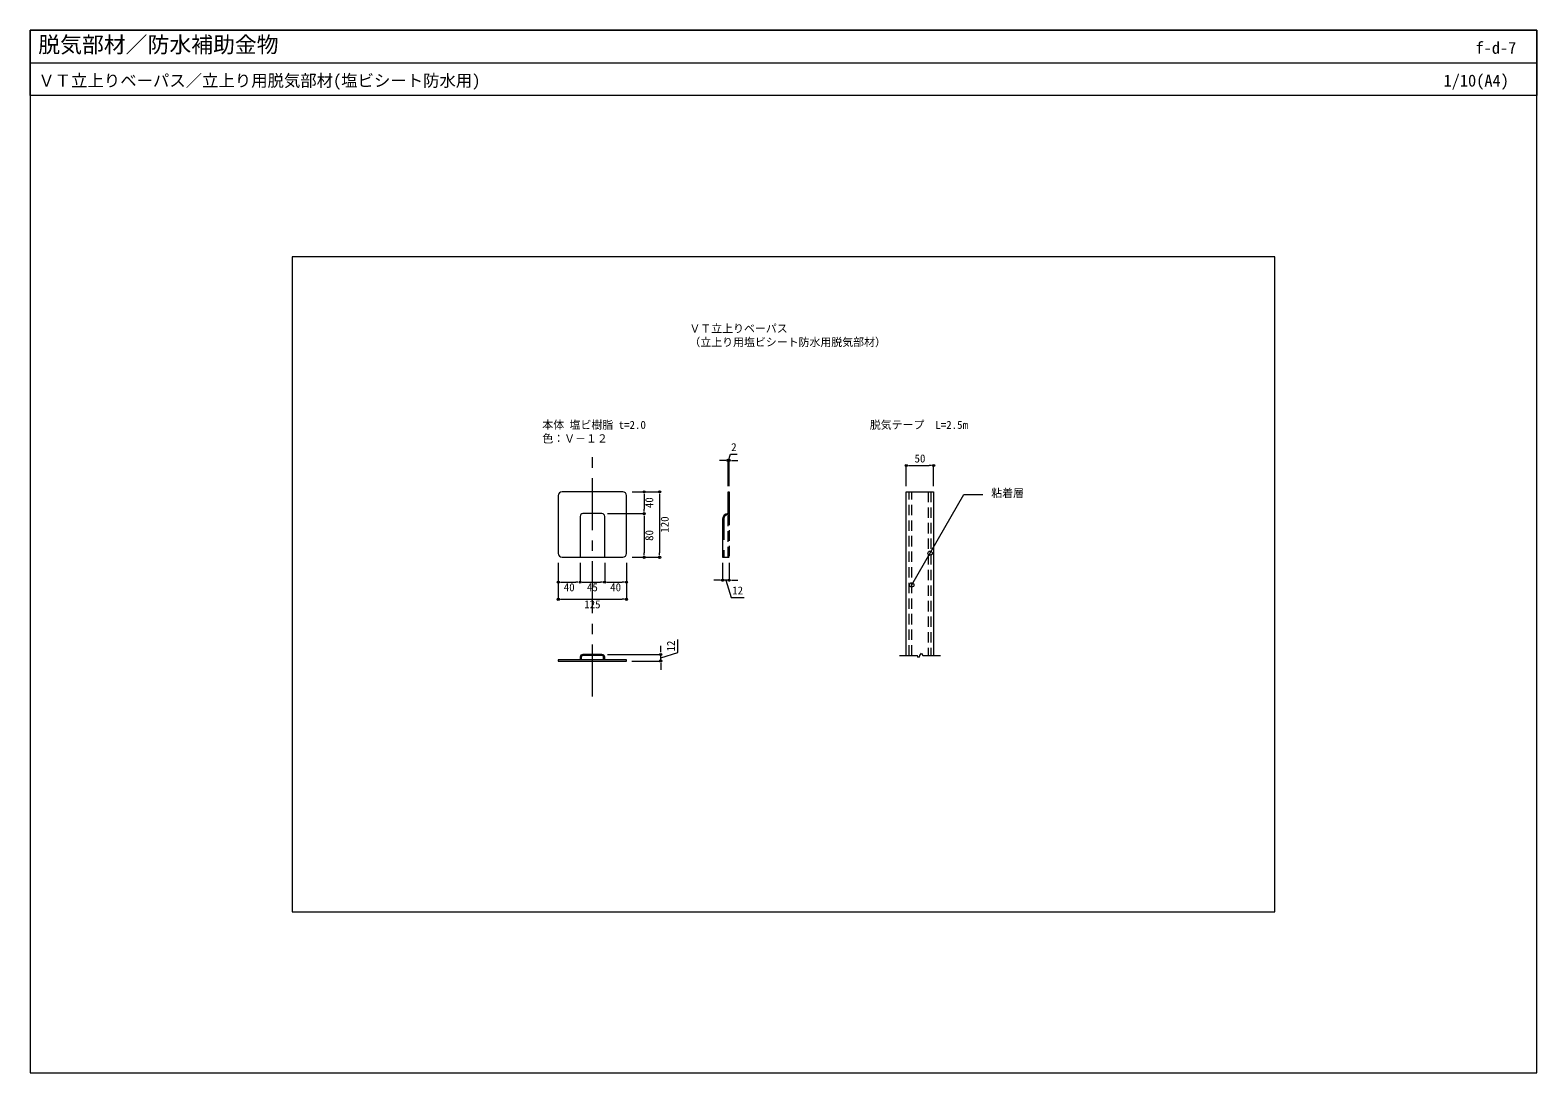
# Model space of a CAD drawing. Units: millimetres, scale not verified. Extents: x -1380 to 1380, y -955 to 955.
import ezdxf
from ezdxf.enums import TextEntityAlignment as Align

# ---------------------------------------------------------------- set-up
doc = ezdxf.new("R2010")
doc.units = ezdxf.units.MM
doc.header["$LTSCALE"] = 3
for name, pattern in [('USER1', [19.05, 12.7, -6.35]), ('USER2', [50.8, 31.75, -6.35, 6.35, -6.35]), ('USER3', [9.525, 6.35, -3.175])]:
    doc.linetypes.add(name, pattern=pattern)
for name, color, linetype, lineweight in [('0-0_0', 7, 'Continuous', 9), ('0-2_MOJI', 7, 'Continuous', 18), ('0-3_sunpo', 7, 'Continuous', 18), ('0-4_KANAMONO', 4, 'Continuous', 18), ('0-5_kijun', 1, 'USER2', 18), ('0-6_WAKU', 7, 'Continuous', 18), ('0-7_KANAMONO2', 4, 'USER3', 18)]:
    doc.layers.add(name, color=color, linetype=linetype, lineweight=lineweight)
doc.styles.add('ＭＳ ゴシック', font='')
doc.styles.get('ＭＳ ゴシック').set_extended_font_data('MS Gothic')

# ---------------------------------------------------------------- blocks, each defined once
blk = doc.blocks.new('_DOT')
at = {"layer": '0-0_0'}
for p, q in [((-0.5, 0), (-1, 0)), ((0.25, 0), (-0.25, 0))]:
    blk.add_line(p, q, dxfattribs=at)
blk.add_circle((0, 0), 0.25, dxfattribs=at)

msp = doc.modelspace()

# ---------------------------------------------------------------- linework, layer by layer
at = {"layer": '0-0_0', "lineweight": 18}
msp.add_line((-1379.957, 895.031), (1380.043, 895.031), dxfattribs=at)
msp.add_lwpolyline([(-899.957, -659.969), (900.043, -659.969), (900.043, 540.031), (-899.957, 540.031)], close=True, dxfattribs=at)
at = {"layer": '0-2_MOJI'}
msp.add_lwpolyline([(235.043, -61.122), (330.504, 104.221), (364.892, 104.221)], dxfattribs=at)
for centre in [(268.523, -3.133), (235.043, -61.122)]:
    msp.add_circle(centre, 4, dxfattribs=at)
at = {"layer": '0-3_sunpo'}
for p, q in [((-109.457, 167.003), (-117.457, 167.003)), ((-101.457, 119.435), (-101.457, 167.003)), ((-101.457, 167.003), (-99.457, 167.003)), ((-101.457, 167.003), (-99.457, 167.003)), ((-99.457, 119.435), (-99.457, 167.003)), ((-91.457, 167.003), (-83.457, 167.003)), ((225.043, 119.435), (225.043, 157.663)), ((233.043, 157.663), (267.043, 157.663)), ((275.043, 119.435), (275.043, 157.663)), ((-277.457, 109.435), (-255.167, 109.435)), ((-277.457, 109.435), (-226.865, 109.435)), ((-255.167, 101.435), (-255.167, 77.435)), ((-226.865, 101.435), (-226.865, -2.565)), ((-322.457, 69.435), (-255.167, 69.435)), ((-322.457, 69.435), (-255.167, 69.435)), ((-255.167, 61.435), (-255.167, -2.565)), ((-412.457, -20.565), (-412.457, -56.198)), ((-412.457, -20.565), (-412.457, -87.436)), ((-372.457, -20.565), (-372.457, -56.198)), ((-372.457, -20.565), (-372.457, -56.198)), ((-327.457, -20.565), (-327.457, -56.198)), ((-327.457, -20.565), (-327.457, -56.198)), ((-287.457, -20.565), (-287.457, -56.198)), ((-287.457, -20.565), (-287.457, -87.436)), ((-277.457, -10.565), (-255.167, -10.565)), ((-277.457, -10.565), (-226.865, -10.565)), ((-111.457, -20.565), (-111.457, -52.611)), ((-99.457, -20.565), (-99.457, -52.611)), ((-119.457, -52.611), (-127.457, -52.611)), ((-99.457, -52.611), (-111.457, -52.611)), ((-99.457, -52.611), (-111.457, -52.611)), ((-91.457, -52.611), (-83.457, -52.611)), ((-404.457, -56.198), (-380.457, -56.198)), ((-364.457, -56.198), (-335.457, -56.198)), ((-319.457, -56.198), (-295.457, -56.198)), ((-404.457, -87.436), (-295.457, -87.436)), ((-322.457, -188.565), (-224.953, -188.565)), ((-224.953, -180.565), (-224.953, -172.565)), ((-224.953, -200.565), (-224.953, -188.565)), ((-224.953, -200.565), (-224.953, -188.565)), ((212.543, -190.565), (245.043, -190.565)), ((255.043, -190.565), (287.543, -190.565)), ((-277.993, -200.565), (-224.953, -200.565)), ((-224.953, -208.565), (-224.953, -216.565))]:
    msp.add_line(p, q, dxfattribs=at)
for points in [[(-100.457, 167.003), (-97.007, 178.503), (-84.651, 178.503)], [(-105.457, -52.611), (-96.007, -84.111), (-71.976, -84.111)], [(-224.953, -194.565), (-193.453, -185.115), (-193.453, -161.084)], [(250.043, -190.565), (247.543, -194.895), (245.043, -190.565)], [(250.043, -190.565), (252.543, -186.235), (255.043, -190.565)]]:
    msp.add_lwpolyline(points, dxfattribs=at)
at = {"layer": '0-4_KANAMONO'}
for p, q in [((-412.457, 102.435), (-412.457, -3.565)), ((-294.457, 109.435), (-405.457, 109.435)), ((-287.457, -3.565), (-287.457, 102.435)), ((225.043, -190.565), (225.043, 109.435)), ((-372.457, 64.435), (-372.457, -10.565)), ((-332.457, 69.435), (-367.457, 69.435)), ((-327.457, -10.565), (-327.457, 64.435)), ((-111.457, 59.435), (-111.457, -10.565)), ((-405.457, -10.565), (-294.457, -10.565)), ((-111.457, -10.565), (-109.457, -10.565)), ((-332.457, -188.565), (-367.457, -188.565)), ((-372.457, -193.565), (-372.457, -198.565)), ((-327.457, -198.565), (-327.457, -193.565))]:
    msp.add_line(p, q, dxfattribs=at)
at = {"layer": '0-4_KANAMONO', "linetype": 'USER1'}
for p, q in [((-109.457, 59.435), (-109.457, -10.565)), ((-101.457, 67.435), (-99.457, 67.435)), ((-332.457, -190.565), (-367.457, -190.565)), ((-370.457, -193.565), (-370.457, -198.565)), ((-329.457, -198.565), (-329.457, -193.565))]:
    msp.add_line(p, q, dxfattribs=at)
at = {"layer": '0-4_KANAMONO'}
for points in [[(-101.457, 69.435), (-101.457, 109.435), (-99.457, 109.435), (-99.457, 67.435)], [(225.043, 109.435), (275.043, 109.435), (275.043, -190.565)]]:
    msp.add_lwpolyline(points, dxfattribs=at)
msp.add_lwpolyline([(-412.457, -200.565), (-287.457, -200.565), (-287.457, -198.565), (-412.457, -198.565)], close=True, dxfattribs=at)
for centre, radius, start, end in [((-405.457, 102.435), 7, 90, 180), ((-294.457, 102.435), 7, 0, 90), ((-367.457, 64.435), 5, 90, 180), ((-332.457, 64.435), 5, 0, 90), ((-101.457, 59.435), 10, 90, 180), ((-405.457, -3.565), 7, 180, 270), ((-294.457, -3.565), 7, 270, 0), ((-367.457, -193.565), 5, 90, 180), ((-332.457, -193.565), 5, 0, 90)]:
    msp.add_arc(centre, radius, start, end, dxfattribs=at)
at = {"layer": '0-4_KANAMONO', "linetype": 'USER1'}
for centre, radius, start, end in [((-101.457, 59.435), 8, 90, 180), ((-367.457, -193.565), 3, 90, 180), ((-332.457, -193.565), 3, 0, 90)]:
    msp.add_arc(centre, radius, start, end, dxfattribs=at)
at = {"layer": '0-5_kijun'}
msp.add_line((-349.957, -265.565), (-349.957, 174.435), dxfattribs=at)
at = {"layer": '0-6_WAKU'}
for points in [[(1380.043, 835.031), (-1379.957, 835.031), (-1379.957, 955.031), (1380.043, 955.031)], [(-1379.957, -954.969), (1380.043, -954.969), (1380.043, 955.031), (-1379.957, 955.031)]]:
    msp.add_lwpolyline(points, close=True, dxfattribs=at)
at = {"layer": '0-7_KANAMONO2'}
for p, q in [((230.043, -190.565), (230.043, 109.435)), ((235.043, -190.565), (235.043, 109.435)), ((265.043, 109.435), (265.043, -190.565)), ((270.043, 109.435), (270.043, -190.565)), ((-109.457, -10.565), (-99.457, -10.565))]:
    msp.add_line(p, q, dxfattribs=at)
msp.add_lwpolyline([(-99.457, 67.435), (-99.457, -10.565), (-101.457, -10.565), (-101.457, 69.435)], dxfattribs=at)

# ---------------------------------------------------------------- block references
at = {"layer": '0-3_sunpo', "xscale": 8, "yscale": 8}
for p in [(-101.457, 167.003), (275.043, 157.663), (-372.457, -56.198), (-327.457, -56.198), (-287.457, -56.198), (-111.457, -52.611), (-287.457, -87.436)]:
    msp.add_blockref('_DOT', p, dxfattribs=at)
for p, rotation in [((-99.457, 167.003), 180), ((225.043, 157.663), 180), ((-255.167, 109.435), 90), ((-226.865, 109.435), 90), ((-255.167, 69.435), 270), ((-255.167, 69.435), 90), ((-255.167, -10.565), 270), ((-226.865, -10.565), 270), ((-412.457, -56.198), 180), ((-372.457, -56.198), 180), ((-327.457, -56.198), 180), ((-99.457, -52.611), 180), ((-412.457, -87.436), 180), ((-224.953, -188.565), 270), ((-224.953, -200.565), 90)]:
    msp.add_blockref('_DOT', p, dxfattribs=dict(at, rotation=rotation))

# ---------------------------------------------------------------- texts
at = {"layer": '0-2_MOJI', "style": 'ＭＳ ゴシック'}
for s, p in [('ＶＴ立上りベーパス', (-172.32, 396.726)), ('（立上り用塩ビシート防水用脱気部材）', (-172.32, 371.726)), ('本体 塩ビ樹脂 t=2.0', (-441.806, 220.257)), ('脱気テープ\u3000L=2.5m', (158.194, 220.257)), ('色：Ｖ－１２', (-441.806, 195.257)), ('粘着層', (380.664, 95.243))]:
    msp.add_text(s, height=14.66, dxfattribs=at).set_placement(p, align=Align.BOTTOM_LEFT)
at = {"layer": '0-3_sunpo', "style": 'ＭＳ ゴシック'}
for s, p in [('2', (-95.829, 179.503)), ('50', (240.043, 158.663)), ('40', (-402.457, -77.198)), ('45', (-359.957, -77.198)), ('40', (-317.457, -77.198)), ('12', (-93.991, -83.111)), ('125', (-364.957, -108.436))]:
    msp.add_text(s, height=14.66, dxfattribs=at).set_placement(p, align=Align.BOTTOM_LEFT)
for s, p in [('40', (-234.167, 79.435)), ('120', (-205.865, 34.435)), ('80', (-234.167, 19.435)), ('12', (-194.453, -183.099))]:
    msp.add_text(s, height=14.66, rotation=90, dxfattribs=at).set_placement(p, align=Align.BOTTOM_LEFT)
at = {"layer": '0-6_WAKU', "style": 'ＭＳ ゴシック'}
for s, height, p in [('脱気部材／防水補助金物', 29.33, (-1364.957, 905.031)), ('f-d-7', 21.99, (1267.581, 905.031)), ('ＶＴ立上りベーパス／立上り用脱気部材(塩ビシート防水用)', 21.99, (-1364.957, 845.031)), ('1/10(A4)', 21.99, (1209.104, 845.031))]:
    msp.add_text(s, height=height, dxfattribs=at).set_placement(p, align=Align.BOTTOM_LEFT)

doc.saveas('drawing.dxf')
